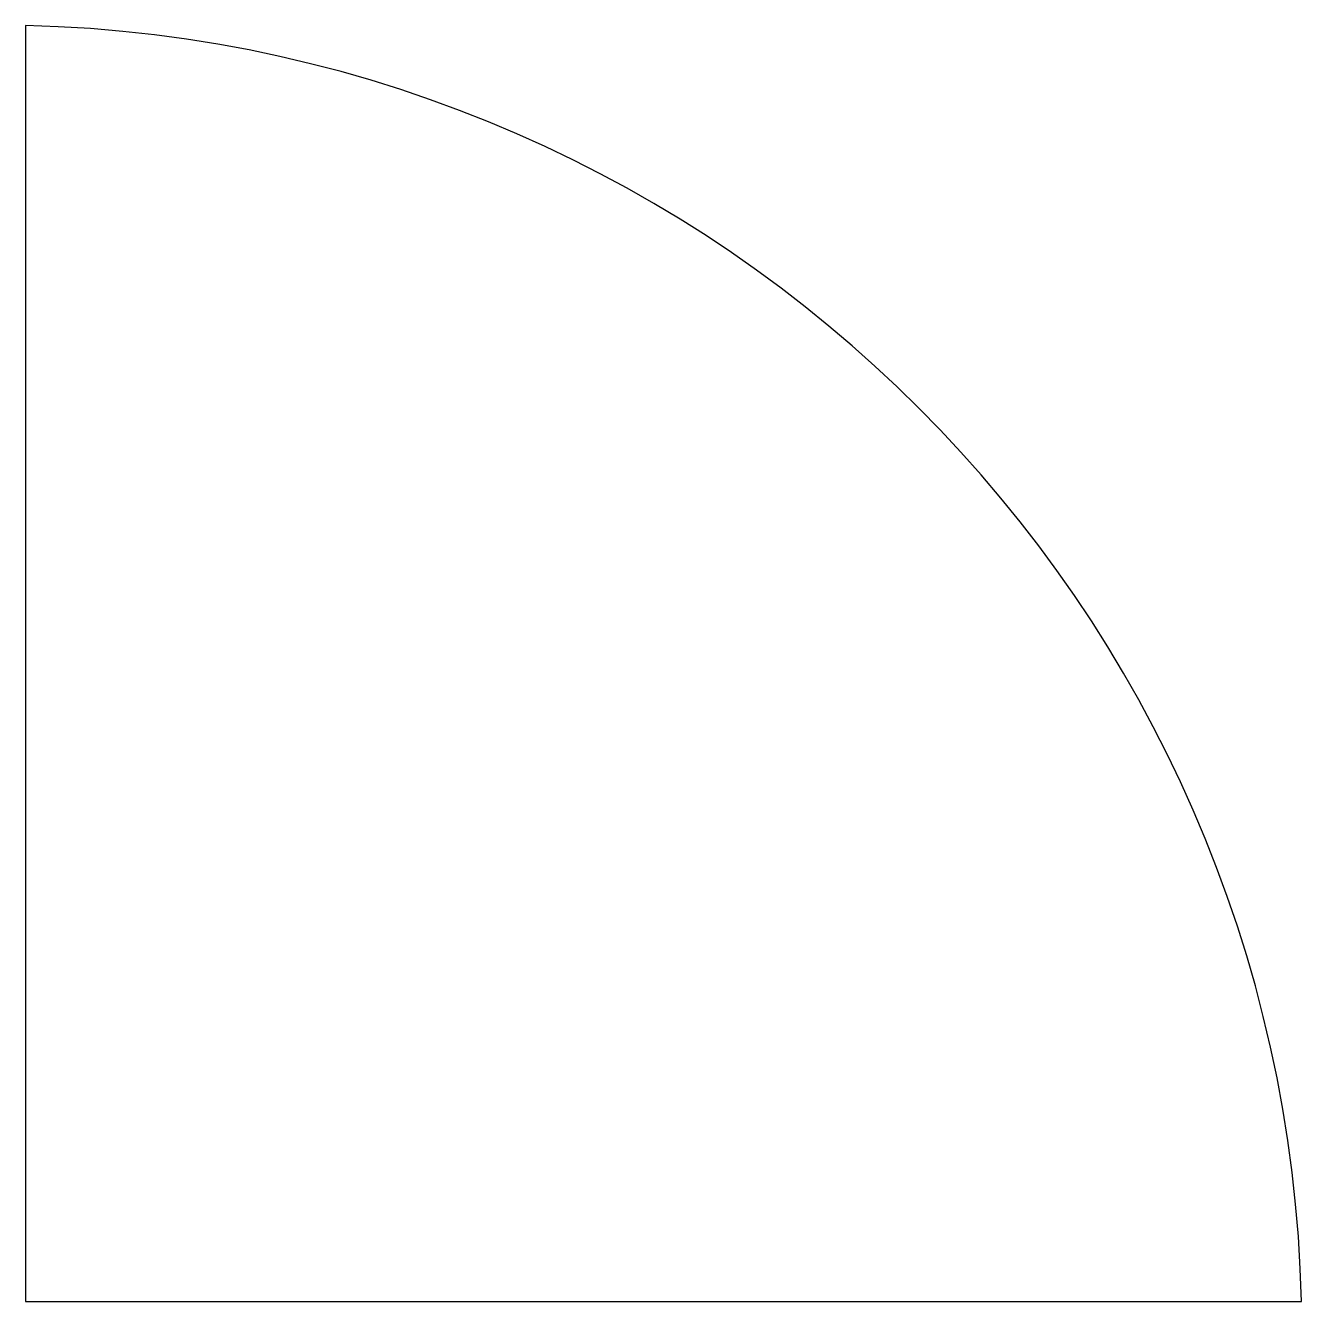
# Model space of a CAD drawing. Header units: millimetres. Extents: x 1.3 to 53.3, y 1.3 to 53.3.
import ezdxf

# ---------------------------------------------------------------- set-up
doc = ezdxf.new("R2010")
doc.units = ezdxf.units.MM

msp = doc.modelspace()

# ---------------------------------------------------------------- linework, layer by layer
at = {"layer": 'CUT'}
msp.add_lwpolyline([(1.27, 53.325), (1.27, 1.27), (53.325, 1.27, 0.400333)], format="xyb", close=True, dxfattribs=at)

doc.saveas('drawing.dxf')
